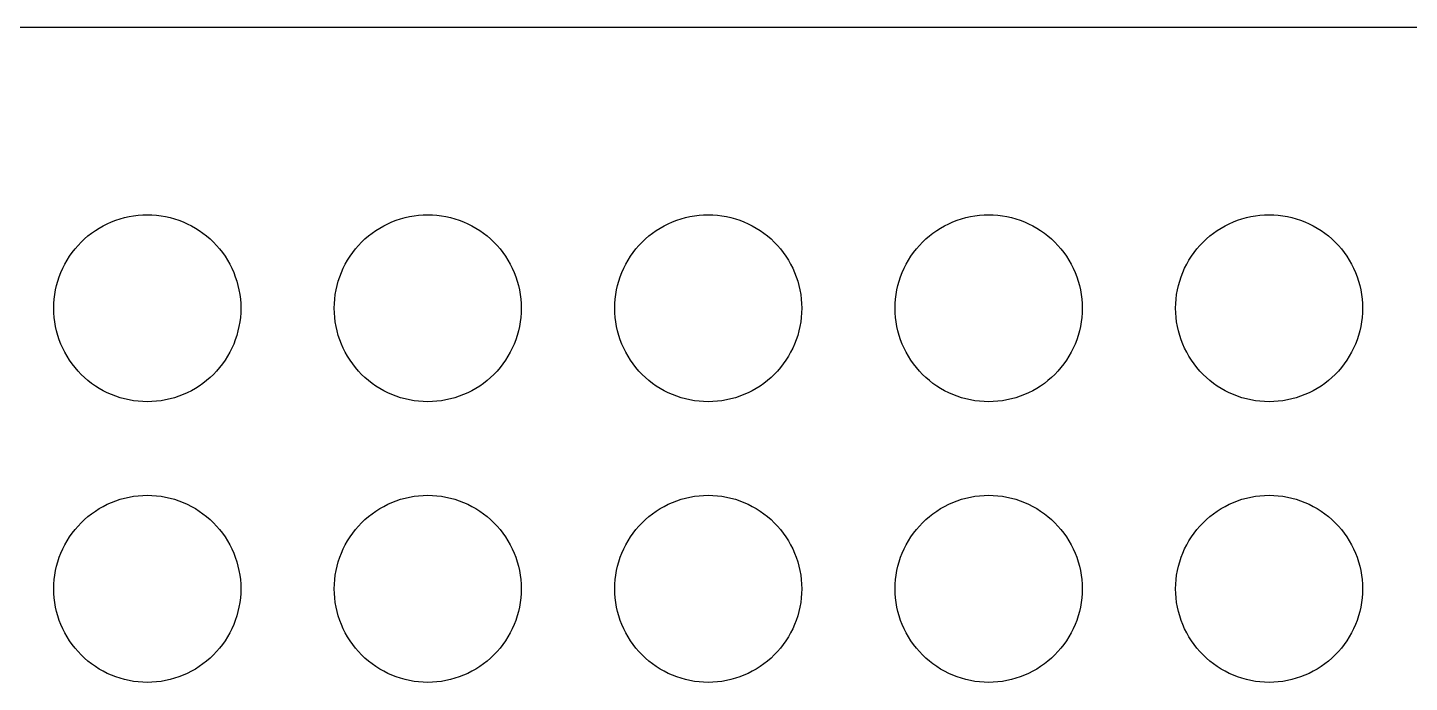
# Model space of a CAD drawing. Header units: metres. Extents: x 0 to 559, y 0 to 300.
# Drawn here: x 132.2 to 280, y 230 to 300 of the extents above; entities that cross this region are included whole.
import ezdxf

# ---------------------------------------------------------------- set-up
doc = ezdxf.new("R2010")
doc.units = ezdxf.units.M

msp = doc.modelspace()

# ---------------------------------------------------------------- linework, layer by layer
for p, q in [((559, 300), (0, 300)), ((141.173, 279.239), (141.631, 279.415)), ((141.631, 279.415), (142.097, 279.569)), ((142.097, 279.569), (142.57, 279.7)), ((142.57, 279.7), (143.049, 279.808)), ((143.049, 279.808), (143.533, 279.892)), ((143.533, 279.892), (144.02, 279.952)), ((144.02, 279.952), (144.509, 279.988)), ((144.509, 279.988), (145, 280)), ((145, 280), (145.491, 279.988)), ((145.491, 279.988), (145.98, 279.952)), ((145.98, 279.952), (146.467, 279.892)), ((146.467, 279.892), (146.951, 279.808)), ((146.951, 279.808), (147.43, 279.7)), ((147.43, 279.7), (147.903, 279.569)), ((147.903, 279.569), (148.369, 279.415)), ((148.369, 279.415), (148.827, 279.239)), ((171.173, 279.239), (171.631, 279.415)), ((171.631, 279.415), (172.097, 279.569)), ((172.097, 279.569), (172.57, 279.7)), ((172.57, 279.7), (173.049, 279.808)), ((173.049, 279.808), (173.533, 279.892)), ((173.533, 279.892), (174.02, 279.952)), ((174.02, 279.952), (174.509, 279.988)), ((174.509, 279.988), (175, 280)), ((175, 280), (175.491, 279.988)), ((175.491, 279.988), (175.98, 279.952)), ((175.98, 279.952), (176.467, 279.892)), ((176.467, 279.892), (176.951, 279.808)), ((176.951, 279.808), (177.43, 279.7)), ((177.43, 279.7), (177.903, 279.569)), ((177.903, 279.569), (178.369, 279.415)), ((178.369, 279.415), (178.827, 279.239)), ((201.173, 279.239), (201.631, 279.415)), ((201.631, 279.415), (202.097, 279.569)), ((202.097, 279.569), (202.57, 279.7)), ((202.57, 279.7), (203.049, 279.808)), ((203.049, 279.808), (203.533, 279.892)), ((203.533, 279.892), (204.02, 279.952)), ((204.02, 279.952), (204.509, 279.988)), ((204.509, 279.988), (205, 280)), ((205, 280), (205.491, 279.988)), ((205.491, 279.988), (205.98, 279.952)), ((205.98, 279.952), (206.467, 279.892)), ((206.467, 279.892), (206.951, 279.808)), ((206.951, 279.808), (207.43, 279.7)), ((207.43, 279.7), (207.903, 279.569)), ((207.903, 279.569), (208.369, 279.415)), ((208.369, 279.415), (208.827, 279.239)), ((231.173, 279.239), (231.631, 279.415)), ((231.631, 279.415), (232.097, 279.569)), ((232.097, 279.569), (232.57, 279.7)), ((232.57, 279.7), (233.049, 279.808)), ((233.049, 279.808), (233.533, 279.892)), ((233.533, 279.892), (234.02, 279.952)), ((234.02, 279.952), (234.509, 279.988)), ((234.509, 279.988), (235, 280)), ((235, 280), (235.491, 279.988)), ((235.491, 279.988), (235.98, 279.952)), ((235.98, 279.952), (236.467, 279.892)), ((236.467, 279.892), (236.951, 279.808)), ((236.951, 279.808), (237.43, 279.7)), ((237.43, 279.7), (237.903, 279.569)), ((237.903, 279.569), (238.369, 279.415)), ((238.369, 279.415), (238.827, 279.239)), ((261.173, 279.239), (261.631, 279.415)), ((261.631, 279.415), (262.097, 279.569)), ((262.097, 279.569), (262.57, 279.7)), ((262.57, 279.7), (263.049, 279.808)), ((263.049, 279.808), (263.533, 279.892)), ((263.533, 279.892), (264.02, 279.952)), ((264.02, 279.952), (264.509, 279.988)), ((264.509, 279.988), (265, 280)), ((265, 280), (265.491, 279.988)), ((265.491, 279.988), (265.98, 279.952)), ((265.98, 279.952), (266.467, 279.892)), ((266.467, 279.892), (266.951, 279.808)), ((266.951, 279.808), (267.43, 279.7)), ((267.43, 279.7), (267.903, 279.569)), ((267.903, 279.569), (268.369, 279.415)), ((268.369, 279.415), (268.827, 279.239)), ((138.656, 277.73), (139.043, 278.032)), ((139.043, 278.032), (139.444, 278.315)), ((139.444, 278.315), (139.859, 278.577)), ((139.859, 278.577), (140.286, 278.819)), ((140.286, 278.819), (140.724, 279.04)), ((140.724, 279.04), (141.173, 279.239)), ((148.827, 279.239), (149.276, 279.04)), ((149.276, 279.04), (149.714, 278.819)), ((149.714, 278.819), (150.141, 278.577)), ((150.141, 278.577), (150.556, 278.315)), ((150.556, 278.315), (150.957, 278.032)), ((150.957, 278.032), (151.344, 277.73)), ((168.656, 277.73), (169.043, 278.032)), ((169.043, 278.032), (169.444, 278.315)), ((169.444, 278.315), (169.859, 278.577)), ((169.859, 278.577), (170.286, 278.819)), ((170.286, 278.819), (170.724, 279.04)), ((170.724, 279.04), (171.173, 279.239)), ((178.827, 279.239), (179.276, 279.04)), ((179.276, 279.04), (179.714, 278.819)), ((179.714, 278.819), (180.141, 278.577)), ((180.141, 278.577), (180.556, 278.315)), ((180.556, 278.315), (180.957, 278.032)), ((180.957, 278.032), (181.344, 277.73)), ((198.656, 277.73), (199.043, 278.032)), ((199.043, 278.032), (199.444, 278.315)), ((199.444, 278.315), (199.859, 278.577)), ((199.859, 278.577), (200.286, 278.819)), ((200.286, 278.819), (200.724, 279.04)), ((200.724, 279.04), (201.173, 279.239)), ((208.827, 279.239), (209.276, 279.04)), ((209.276, 279.04), (209.714, 278.819)), ((209.714, 278.819), (210.141, 278.577)), ((210.141, 278.577), (210.556, 278.315)), ((210.556, 278.315), (210.957, 278.032)), ((210.957, 278.032), (211.344, 277.73)), ((228.656, 277.73), (229.043, 278.032)), ((229.043, 278.032), (229.444, 278.315)), ((229.444, 278.315), (229.859, 278.577)), ((229.859, 278.577), (230.286, 278.819)), ((230.286, 278.819), (230.724, 279.04)), ((230.724, 279.04), (231.173, 279.239)), ((238.827, 279.239), (239.276, 279.04)), ((239.276, 279.04), (239.714, 278.819)), ((239.714, 278.819), (240.141, 278.577)), ((240.141, 278.577), (240.556, 278.315)), ((240.556, 278.315), (240.957, 278.032)), ((240.957, 278.032), (241.344, 277.73)), ((258.656, 277.73), (259.043, 278.032)), ((259.043, 278.032), (259.444, 278.315)), ((259.444, 278.315), (259.859, 278.577)), ((259.859, 278.577), (260.286, 278.819)), ((260.286, 278.819), (260.724, 279.04)), ((260.724, 279.04), (261.173, 279.239)), ((268.827, 279.239), (269.276, 279.04)), ((269.276, 279.04), (269.714, 278.819)), ((269.714, 278.819), (270.141, 278.577)), ((270.141, 278.577), (270.556, 278.315)), ((270.556, 278.315), (270.957, 278.032)), ((270.957, 278.032), (271.344, 277.73)), ((137.27, 276.344), (137.59, 276.716)), ((137.59, 276.716), (137.929, 277.071)), ((137.929, 277.071), (138.284, 277.41)), ((138.284, 277.41), (138.656, 277.73)), ((151.344, 277.73), (151.716, 277.41)), ((151.716, 277.41), (152.071, 277.071)), ((152.071, 277.071), (152.41, 276.716)), ((152.41, 276.716), (152.73, 276.344)), ((167.27, 276.344), (167.59, 276.716)), ((167.59, 276.716), (167.929, 277.071)), ((167.929, 277.071), (168.284, 277.41)), ((168.284, 277.41), (168.656, 277.73)), ((181.344, 277.73), (181.716, 277.41)), ((181.716, 277.41), (182.071, 277.071)), ((182.071, 277.071), (182.41, 276.716)), ((182.41, 276.716), (182.73, 276.344)), ((197.27, 276.344), (197.59, 276.716)), ((197.59, 276.716), (197.929, 277.071)), ((197.929, 277.071), (198.284, 277.41)), ((198.284, 277.41), (198.656, 277.73)), ((211.344, 277.73), (211.716, 277.41)), ((211.716, 277.41), (212.071, 277.071)), ((212.071, 277.071), (212.41, 276.716)), ((212.41, 276.716), (212.73, 276.344)), ((227.27, 276.344), (227.59, 276.716)), ((227.59, 276.716), (227.929, 277.071)), ((227.929, 277.071), (228.284, 277.41)), ((228.284, 277.41), (228.656, 277.73)), ((241.344, 277.73), (241.716, 277.41)), ((241.716, 277.41), (242.071, 277.071)), ((242.071, 277.071), (242.41, 276.716)), ((242.41, 276.716), (242.73, 276.344)), ((257.27, 276.344), (257.59, 276.716)), ((257.59, 276.716), (257.929, 277.071)), ((257.929, 277.071), (258.284, 277.41)), ((258.284, 277.41), (258.656, 277.73)), ((271.344, 277.73), (271.716, 277.41)), ((271.716, 277.41), (272.071, 277.071)), ((272.071, 277.071), (272.41, 276.716)), ((272.41, 276.716), (272.73, 276.344)), ((136.181, 274.714), (136.423, 275.141)), ((136.423, 275.141), (136.685, 275.556)), ((136.685, 275.556), (136.968, 275.957)), ((136.968, 275.957), (137.27, 276.344)), ((152.73, 276.344), (153.032, 275.957)), ((153.032, 275.957), (153.315, 275.556)), ((153.315, 275.556), (153.577, 275.141)), ((153.577, 275.141), (153.819, 274.714)), ((166.181, 274.714), (166.423, 275.141)), ((166.423, 275.141), (166.685, 275.556)), ((166.685, 275.556), (166.968, 275.957)), ((166.968, 275.957), (167.27, 276.344)), ((182.73, 276.344), (183.032, 275.957)), ((183.032, 275.957), (183.315, 275.556)), ((183.315, 275.556), (183.577, 275.141)), ((183.577, 275.141), (183.819, 274.714)), ((196.181, 274.714), (196.423, 275.141)), ((196.423, 275.141), (196.685, 275.556)), ((196.685, 275.556), (196.968, 275.957)), ((196.968, 275.957), (197.27, 276.344)), ((212.73, 276.344), (213.032, 275.957)), ((213.032, 275.957), (213.315, 275.556)), ((213.315, 275.556), (213.577, 275.141)), ((213.577, 275.141), (213.819, 274.714)), ((226.181, 274.714), (226.423, 275.141)), ((226.423, 275.141), (226.685, 275.556)), ((226.685, 275.556), (226.968, 275.957)), ((226.968, 275.957), (227.27, 276.344)), ((242.73, 276.344), (243.032, 275.957)), ((243.032, 275.957), (243.315, 275.556)), ((243.315, 275.556), (243.577, 275.141)), ((243.577, 275.141), (243.819, 274.714)), ((256.181, 274.714), (256.423, 275.141)), ((256.423, 275.141), (256.685, 275.556)), ((256.685, 275.556), (256.968, 275.957)), ((256.968, 275.957), (257.27, 276.344)), ((272.73, 276.344), (273.032, 275.957)), ((273.032, 275.957), (273.315, 275.556)), ((273.315, 275.556), (273.577, 275.141)), ((273.577, 275.141), (273.819, 274.714)), ((135.585, 273.369), (135.761, 273.827)), ((135.761, 273.827), (135.96, 274.276)), ((135.96, 274.276), (136.181, 274.714)), ((153.819, 274.714), (154.04, 274.276)), ((154.04, 274.276), (154.239, 273.827)), ((154.239, 273.827), (154.415, 273.369)), ((165.585, 273.369), (165.761, 273.827)), ((165.761, 273.827), (165.96, 274.276)), ((165.96, 274.276), (166.181, 274.714)), ((183.819, 274.714), (184.04, 274.276)), ((184.04, 274.276), (184.239, 273.827)), ((184.239, 273.827), (184.415, 273.369)), ((195.585, 273.369), (195.761, 273.827)), ((195.761, 273.827), (195.96, 274.276)), ((195.96, 274.276), (196.181, 274.714)), ((213.819, 274.714), (214.04, 274.276)), ((214.04, 274.276), (214.239, 273.827)), ((214.239, 273.827), (214.415, 273.369)), ((225.585, 273.369), (225.761, 273.827)), ((225.761, 273.827), (225.96, 274.276)), ((225.96, 274.276), (226.181, 274.714)), ((243.819, 274.714), (244.04, 274.276)), ((244.04, 274.276), (244.239, 273.827)), ((244.239, 273.827), (244.415, 273.369)), ((255.585, 273.369), (255.761, 273.827)), ((255.761, 273.827), (255.96, 274.276)), ((255.96, 274.276), (256.181, 274.714)), ((273.819, 274.714), (274.04, 274.276)), ((274.04, 274.276), (274.239, 273.827)), ((274.239, 273.827), (274.415, 273.369)), ((135.192, 271.951), (135.3, 272.43)), ((135.3, 272.43), (135.431, 272.903)), ((135.431, 272.903), (135.585, 273.369)), ((154.415, 273.369), (154.569, 272.903)), ((154.569, 272.903), (154.7, 272.43)), ((154.7, 272.43), (154.808, 271.951)), ((165.192, 271.951), (165.3, 272.43)), ((165.3, 272.43), (165.431, 272.903)), ((165.431, 272.903), (165.585, 273.369)), ((184.415, 273.369), (184.569, 272.903)), ((184.569, 272.903), (184.7, 272.43)), ((184.7, 272.43), (184.808, 271.951)), ((195.192, 271.951), (195.3, 272.43)), ((195.3, 272.43), (195.431, 272.903)), ((195.431, 272.903), (195.585, 273.369)), ((214.415, 273.369), (214.569, 272.903)), ((214.569, 272.903), (214.7, 272.43)), ((214.7, 272.43), (214.808, 271.951)), ((225.192, 271.951), (225.3, 272.43)), ((225.3, 272.43), (225.431, 272.903)), ((225.431, 272.903), (225.585, 273.369)), ((244.415, 273.369), (244.569, 272.903)), ((244.569, 272.903), (244.7, 272.43)), ((244.7, 272.43), (244.808, 271.951)), ((255.192, 271.951), (255.3, 272.43)), ((255.3, 272.43), (255.431, 272.903)), ((255.431, 272.903), (255.585, 273.369)), ((274.415, 273.369), (274.569, 272.903)), ((274.569, 272.903), (274.7, 272.43)), ((274.7, 272.43), (274.808, 271.951)), ((135, 270), (135.012, 270.491)), ((135.012, 270.491), (135.048, 270.98)), ((135.048, 270.98), (135.108, 271.467)), ((135.108, 271.467), (135.192, 271.951)), ((154.808, 271.951), (154.892, 271.467)), ((154.892, 271.467), (154.952, 270.98)), ((154.952, 270.98), (154.988, 270.491)), ((154.988, 270.491), (155, 270)), ((165, 270), (165.012, 270.491)), ((165.012, 270.491), (165.048, 270.98)), ((165.048, 270.98), (165.108, 271.467)), ((165.108, 271.467), (165.192, 271.951)), ((184.808, 271.951), (184.892, 271.467)), ((184.892, 271.467), (184.952, 270.98)), ((184.952, 270.98), (184.988, 270.491)), ((184.988, 270.491), (185, 270)), ((195, 270), (195.012, 270.491)), ((195.012, 270.491), (195.048, 270.98)), ((195.048, 270.98), (195.108, 271.467)), ((195.108, 271.467), (195.192, 271.951)), ((214.808, 271.951), (214.892, 271.467)), ((214.892, 271.467), (214.952, 270.98)), ((214.952, 270.98), (214.988, 270.491)), ((214.988, 270.491), (215, 270)), ((225, 270), (225.012, 270.491)), ((225.012, 270.491), (225.048, 270.98)), ((225.048, 270.98), (225.108, 271.467)), ((225.108, 271.467), (225.192, 271.951)), ((244.808, 271.951), (244.892, 271.467)), ((244.892, 271.467), (244.952, 270.98)), ((244.952, 270.98), (244.988, 270.491)), ((244.988, 270.491), (245, 270)), ((255, 270), (255.012, 270.491)), ((255.012, 270.491), (255.048, 270.98)), ((255.048, 270.98), (255.108, 271.467)), ((255.108, 271.467), (255.192, 271.951)), ((274.808, 271.951), (274.892, 271.467)), ((274.892, 271.467), (274.952, 270.98)), ((274.952, 270.98), (274.988, 270.491)), ((274.988, 270.491), (275, 270)), ((135.012, 269.509), (135, 270)), ((135.048, 269.02), (135.012, 269.509)), ((135.108, 268.533), (135.048, 269.02)), ((154.952, 269.02), (154.892, 268.533)), ((154.988, 269.509), (154.952, 269.02)), ((155, 270), (154.988, 269.509)), ((165.012, 269.509), (165, 270)), ((165.048, 269.02), (165.012, 269.509)), ((165.108, 268.533), (165.048, 269.02)), ((184.952, 269.02), (184.892, 268.533)), ((184.988, 269.509), (184.952, 269.02)), ((185, 270), (184.988, 269.509)), ((195.012, 269.509), (195, 270)), ((195.048, 269.02), (195.012, 269.509)), ((195.108, 268.533), (195.048, 269.02)), ((214.952, 269.02), (214.892, 268.533)), ((214.988, 269.509), (214.952, 269.02)), ((215, 270), (214.988, 269.509)), ((225.012, 269.509), (225, 270)), ((225.048, 269.02), (225.012, 269.509)), ((225.108, 268.533), (225.048, 269.02)), ((244.952, 269.02), (244.892, 268.533)), ((244.988, 269.509), (244.952, 269.02)), ((245, 270), (244.988, 269.509)), ((255.012, 269.509), (255, 270)), ((255.048, 269.02), (255.012, 269.509)), ((255.108, 268.533), (255.048, 269.02)), ((274.952, 269.02), (274.892, 268.533)), ((274.988, 269.509), (274.952, 269.02)), ((275, 270), (274.988, 269.509)), ((135.192, 268.049), (135.108, 268.533)), ((135.3, 267.57), (135.192, 268.049)), ((135.431, 267.097), (135.3, 267.57)), ((154.7, 267.57), (154.569, 267.097)), ((154.808, 268.049), (154.7, 267.57)), ((154.892, 268.533), (154.808, 268.049)), ((165.192, 268.049), (165.108, 268.533)), ((165.3, 267.57), (165.192, 268.049)), ((165.431, 267.097), (165.3, 267.57)), ((184.7, 267.57), (184.569, 267.097)), ((184.808, 268.049), (184.7, 267.57)), ((184.892, 268.533), (184.808, 268.049)), ((195.192, 268.049), (195.108, 268.533)), ((195.3, 267.57), (195.192, 268.049)), ((195.431, 267.097), (195.3, 267.57)), ((214.7, 267.57), (214.569, 267.097)), ((214.808, 268.049), (214.7, 267.57)), ((214.892, 268.533), (214.808, 268.049)), ((225.192, 268.049), (225.108, 268.533)), ((225.3, 267.57), (225.192, 268.049)), ((225.431, 267.097), (225.3, 267.57)), ((244.7, 267.57), (244.569, 267.097)), ((244.808, 268.049), (244.7, 267.57)), ((244.892, 268.533), (244.808, 268.049)), ((255.192, 268.049), (255.108, 268.533)), ((255.3, 267.57), (255.192, 268.049)), ((255.431, 267.097), (255.3, 267.57)), ((274.7, 267.57), (274.569, 267.097)), ((274.808, 268.049), (274.7, 267.57)), ((274.892, 268.533), (274.808, 268.049)), ((135.585, 266.631), (135.431, 267.097)), ((135.761, 266.173), (135.585, 266.631)), ((135.96, 265.724), (135.761, 266.173)), ((154.239, 266.173), (154.04, 265.724)), ((154.415, 266.631), (154.239, 266.173)), ((154.569, 267.097), (154.415, 266.631)), ((165.585, 266.631), (165.431, 267.097)), ((165.761, 266.173), (165.585, 266.631)), ((165.96, 265.724), (165.761, 266.173)), ((184.239, 266.173), (184.04, 265.724)), ((184.415, 266.631), (184.239, 266.173)), ((184.569, 267.097), (184.415, 266.631)), ((195.585, 266.631), (195.431, 267.097)), ((195.761, 266.173), (195.585, 266.631)), ((195.96, 265.724), (195.761, 266.173)), ((214.239, 266.173), (214.04, 265.724)), ((214.415, 266.631), (214.239, 266.173)), ((214.569, 267.097), (214.415, 266.631)), ((225.585, 266.631), (225.431, 267.097)), ((225.761, 266.173), (225.585, 266.631)), ((225.96, 265.724), (225.761, 266.173)), ((244.239, 266.173), (244.04, 265.724)), ((244.415, 266.631), (244.239, 266.173)), ((244.569, 267.097), (244.415, 266.631)), ((255.585, 266.631), (255.431, 267.097)), ((255.761, 266.173), (255.585, 266.631)), ((255.96, 265.724), (255.761, 266.173)), ((274.239, 266.173), (274.04, 265.724)), ((274.415, 266.631), (274.239, 266.173)), ((274.569, 267.097), (274.415, 266.631)), ((136.181, 265.286), (135.96, 265.724)), ((136.423, 264.859), (136.181, 265.286)), ((136.685, 264.444), (136.423, 264.859)), ((153.577, 264.859), (153.315, 264.444)), ((153.819, 265.286), (153.577, 264.859)), ((154.04, 265.724), (153.819, 265.286)), ((166.181, 265.286), (165.96, 265.724)), ((166.423, 264.859), (166.181, 265.286)), ((166.685, 264.444), (166.423, 264.859)), ((183.577, 264.859), (183.315, 264.444)), ((183.819, 265.286), (183.577, 264.859)), ((184.04, 265.724), (183.819, 265.286)), ((196.181, 265.286), (195.96, 265.724)), ((196.423, 264.859), (196.181, 265.286)), ((196.685, 264.444), (196.423, 264.859)), ((213.577, 264.859), (213.315, 264.444)), ((213.819, 265.286), (213.577, 264.859)), ((214.04, 265.724), (213.819, 265.286)), ((226.181, 265.286), (225.96, 265.724)), ((226.423, 264.859), (226.181, 265.286)), ((226.685, 264.444), (226.423, 264.859)), ((243.577, 264.859), (243.315, 264.444)), ((243.819, 265.286), (243.577, 264.859)), ((244.04, 265.724), (243.819, 265.286)), ((256.181, 265.286), (255.96, 265.724)), ((256.423, 264.859), (256.181, 265.286)), ((256.685, 264.444), (256.423, 264.859)), ((273.577, 264.859), (273.315, 264.444)), ((273.819, 265.286), (273.577, 264.859)), ((274.04, 265.724), (273.819, 265.286)), ((136.968, 264.043), (136.685, 264.444)), ((137.27, 263.656), (136.968, 264.043)), ((137.59, 263.284), (137.27, 263.656)), ((137.929, 262.929), (137.59, 263.284)), ((152.41, 263.284), (152.071, 262.929)), ((152.73, 263.656), (152.41, 263.284)), ((153.032, 264.043), (152.73, 263.656)), ((153.315, 264.444), (153.032, 264.043)), ((166.968, 264.043), (166.685, 264.444)), ((167.27, 263.656), (166.968, 264.043)), ((167.59, 263.284), (167.27, 263.656)), ((167.929, 262.929), (167.59, 263.284)), ((182.41, 263.284), (182.071, 262.929)), ((182.73, 263.656), (182.41, 263.284)), ((183.032, 264.043), (182.73, 263.656)), ((183.315, 264.444), (183.032, 264.043)), ((196.968, 264.043), (196.685, 264.444)), ((197.27, 263.656), (196.968, 264.043)), ((197.59, 263.284), (197.27, 263.656)), ((197.929, 262.929), (197.59, 263.284)), ((212.41, 263.284), (212.071, 262.929)), ((212.73, 263.656), (212.41, 263.284)), ((213.032, 264.043), (212.73, 263.656)), ((213.315, 264.444), (213.032, 264.043)), ((226.968, 264.043), (226.685, 264.444)), ((227.27, 263.656), (226.968, 264.043)), ((227.59, 263.284), (227.27, 263.656)), ((227.929, 262.929), (227.59, 263.284)), ((242.41, 263.284), (242.071, 262.929)), ((242.73, 263.656), (242.41, 263.284)), ((243.032, 264.043), (242.73, 263.656)), ((243.315, 264.444), (243.032, 264.043)), ((256.968, 264.043), (256.685, 264.444)), ((257.27, 263.656), (256.968, 264.043)), ((257.59, 263.284), (257.27, 263.656)), ((257.929, 262.929), (257.59, 263.284)), ((272.41, 263.284), (272.071, 262.929)), ((272.73, 263.656), (272.41, 263.284)), ((273.032, 264.043), (272.73, 263.656)), ((273.315, 264.444), (273.032, 264.043)), ((138.284, 262.59), (137.929, 262.929)), ((138.656, 262.27), (138.284, 262.59)), ((139.043, 261.968), (138.656, 262.27)), ((139.444, 261.685), (139.043, 261.968)), ((139.859, 261.423), (139.444, 261.685)), ((150.556, 261.685), (150.141, 261.423)), ((150.957, 261.968), (150.556, 261.685)), ((151.344, 262.27), (150.957, 261.968)), ((151.716, 262.59), (151.344, 262.27)), ((152.071, 262.929), (151.716, 262.59)), ((168.284, 262.59), (167.929, 262.929)), ((168.656, 262.27), (168.284, 262.59)), ((169.043, 261.968), (168.656, 262.27)), ((169.444, 261.685), (169.043, 261.968)), ((169.859, 261.423), (169.444, 261.685)), ((180.556, 261.685), (180.141, 261.423)), ((180.957, 261.968), (180.556, 261.685)), ((181.344, 262.27), (180.957, 261.968)), ((181.716, 262.59), (181.344, 262.27)), ((182.071, 262.929), (181.716, 262.59)), ((198.284, 262.59), (197.929, 262.929)), ((198.656, 262.27), (198.284, 262.59)), ((199.043, 261.968), (198.656, 262.27)), ((199.444, 261.685), (199.043, 261.968)), ((199.859, 261.423), (199.444, 261.685)), ((210.556, 261.685), (210.141, 261.423)), ((210.957, 261.968), (210.556, 261.685)), ((211.344, 262.27), (210.957, 261.968)), ((211.716, 262.59), (211.344, 262.27)), ((212.071, 262.929), (211.716, 262.59)), ((228.284, 262.59), (227.929, 262.929)), ((228.656, 262.27), (228.284, 262.59)), ((229.043, 261.968), (228.656, 262.27)), ((229.444, 261.685), (229.043, 261.968)), ((229.859, 261.423), (229.444, 261.685)), ((240.556, 261.685), (240.141, 261.423)), ((240.957, 261.968), (240.556, 261.685)), ((241.344, 262.27), (240.957, 261.968)), ((241.716, 262.59), (241.344, 262.27)), ((242.071, 262.929), (241.716, 262.59)), ((258.284, 262.59), (257.929, 262.929)), ((258.656, 262.27), (258.284, 262.59)), ((259.043, 261.968), (258.656, 262.27)), ((259.444, 261.685), (259.043, 261.968)), ((259.859, 261.423), (259.444, 261.685)), ((270.556, 261.685), (270.141, 261.423)), ((270.957, 261.968), (270.556, 261.685)), ((271.344, 262.27), (270.957, 261.968)), ((271.716, 262.59), (271.344, 262.27)), ((272.071, 262.929), (271.716, 262.59)), ((140.286, 261.181), (139.859, 261.423)), ((140.724, 260.96), (140.286, 261.181)), ((141.173, 260.761), (140.724, 260.96)), ((141.631, 260.585), (141.173, 260.761)), ((142.097, 260.431), (141.631, 260.585)), ((142.57, 260.3), (142.097, 260.431)), ((143.049, 260.192), (142.57, 260.3)), ((143.533, 260.108), (143.049, 260.192)), ((146.951, 260.192), (146.467, 260.108)), ((147.43, 260.3), (146.951, 260.192)), ((147.903, 260.431), (147.43, 260.3)), ((148.369, 260.585), (147.903, 260.431)), ((148.827, 260.761), (148.369, 260.585)), ((149.276, 260.96), (148.827, 260.761)), ((149.714, 261.181), (149.276, 260.96)), ((150.141, 261.423), (149.714, 261.181)), ((170.286, 261.181), (169.859, 261.423)), ((170.724, 260.96), (170.286, 261.181)), ((171.173, 260.761), (170.724, 260.96)), ((171.631, 260.585), (171.173, 260.761)), ((172.097, 260.431), (171.631, 260.585)), ((172.57, 260.3), (172.097, 260.431)), ((173.049, 260.192), (172.57, 260.3)), ((173.533, 260.108), (173.049, 260.192)), ((176.951, 260.192), (176.467, 260.108)), ((177.43, 260.3), (176.951, 260.192)), ((177.903, 260.431), (177.43, 260.3)), ((178.369, 260.585), (177.903, 260.431)), ((178.827, 260.761), (178.369, 260.585)), ((179.276, 260.96), (178.827, 260.761)), ((179.714, 261.181), (179.276, 260.96)), ((180.141, 261.423), (179.714, 261.181)), ((200.286, 261.181), (199.859, 261.423)), ((200.724, 260.96), (200.286, 261.181)), ((201.173, 260.761), (200.724, 260.96)), ((201.631, 260.585), (201.173, 260.761)), ((202.097, 260.431), (201.631, 260.585)), ((202.57, 260.3), (202.097, 260.431)), ((203.049, 260.192), (202.57, 260.3)), ((203.533, 260.108), (203.049, 260.192)), ((206.951, 260.192), (206.467, 260.108)), ((207.43, 260.3), (206.951, 260.192)), ((207.903, 260.431), (207.43, 260.3)), ((208.369, 260.585), (207.903, 260.431)), ((208.827, 260.761), (208.369, 260.585)), ((209.276, 260.96), (208.827, 260.761)), ((209.714, 261.181), (209.276, 260.96)), ((210.141, 261.423), (209.714, 261.181)), ((230.286, 261.181), (229.859, 261.423)), ((230.724, 260.96), (230.286, 261.181)), ((231.173, 260.761), (230.724, 260.96)), ((231.631, 260.585), (231.173, 260.761)), ((232.097, 260.431), (231.631, 260.585)), ((232.57, 260.3), (232.097, 260.431)), ((233.049, 260.192), (232.57, 260.3)), ((233.533, 260.108), (233.049, 260.192)), ((236.951, 260.192), (236.467, 260.108)), ((237.43, 260.3), (236.951, 260.192)), ((237.903, 260.431), (237.43, 260.3)), ((238.369, 260.585), (237.903, 260.431)), ((238.827, 260.761), (238.369, 260.585)), ((239.276, 260.96), (238.827, 260.761)), ((239.714, 261.181), (239.276, 260.96)), ((240.141, 261.423), (239.714, 261.181)), ((260.286, 261.181), (259.859, 261.423)), ((260.724, 260.96), (260.286, 261.181)), ((261.173, 260.761), (260.724, 260.96)), ((261.631, 260.585), (261.173, 260.761)), ((262.097, 260.431), (261.631, 260.585)), ((262.57, 260.3), (262.097, 260.431)), ((263.049, 260.192), (262.57, 260.3)), ((263.533, 260.108), (263.049, 260.192)), ((266.951, 260.192), (266.467, 260.108)), ((267.43, 260.3), (266.951, 260.192)), ((267.903, 260.431), (267.43, 260.3)), ((268.369, 260.585), (267.903, 260.431)), ((268.827, 260.761), (268.369, 260.585)), ((269.276, 260.96), (268.827, 260.761)), ((269.714, 261.181), (269.276, 260.96)), ((270.141, 261.423), (269.714, 261.181)), ((144.02, 260.048), (143.533, 260.108)), ((144.509, 260.012), (144.02, 260.048)), ((145, 260), (144.509, 260.012)), ((145.491, 260.012), (145, 260)), ((145.98, 260.048), (145.491, 260.012)), ((146.467, 260.108), (145.98, 260.048)), ((174.02, 260.048), (173.533, 260.108)), ((174.509, 260.012), (174.02, 260.048)), ((175, 260), (174.509, 260.012)), ((175.491, 260.012), (175, 260)), ((175.98, 260.048), (175.491, 260.012)), ((176.467, 260.108), (175.98, 260.048)), ((204.02, 260.048), (203.533, 260.108)), ((204.509, 260.012), (204.02, 260.048)), ((205, 260), (204.509, 260.012)), ((205.491, 260.012), (205, 260)), ((205.98, 260.048), (205.491, 260.012)), ((206.467, 260.108), (205.98, 260.048)), ((234.02, 260.048), (233.533, 260.108)), ((234.509, 260.012), (234.02, 260.048)), ((235, 260), (234.509, 260.012)), ((235.491, 260.012), (235, 260)), ((235.98, 260.048), (235.491, 260.012)), ((236.467, 260.108), (235.98, 260.048)), ((264.02, 260.048), (263.533, 260.108)), ((264.509, 260.012), (264.02, 260.048)), ((265, 260), (264.509, 260.012)), ((265.491, 260.012), (265, 260)), ((265.98, 260.048), (265.491, 260.012)), ((266.467, 260.108), (265.98, 260.048)), ((142.57, 249.7), (143.049, 249.808)), ((143.049, 249.808), (143.533, 249.892)), ((143.533, 249.892), (144.02, 249.952)), ((144.02, 249.952), (144.509, 249.988)), ((144.509, 249.988), (145, 250)), ((145, 250), (145.491, 249.988)), ((145.491, 249.988), (145.98, 249.952)), ((145.98, 249.952), (146.467, 249.892)), ((146.467, 249.892), (146.951, 249.808)), ((146.951, 249.808), (147.43, 249.7)), ((172.57, 249.7), (173.049, 249.808)), ((173.049, 249.808), (173.533, 249.892)), ((173.533, 249.892), (174.02, 249.952)), ((174.02, 249.952), (174.509, 249.988)), ((174.509, 249.988), (175, 250)), ((175, 250), (175.491, 249.988)), ((175.491, 249.988), (175.98, 249.952)), ((175.98, 249.952), (176.467, 249.892)), ((176.467, 249.892), (176.951, 249.808)), ((176.951, 249.808), (177.43, 249.7)), ((202.57, 249.7), (203.049, 249.808)), ((203.049, 249.808), (203.533, 249.892)), ((203.533, 249.892), (204.02, 249.952)), ((204.02, 249.952), (204.509, 249.988)), ((204.509, 249.988), (205, 250)), ((205, 250), (205.491, 249.988)), ((205.491, 249.988), (205.98, 249.952)), ((205.98, 249.952), (206.467, 249.892)), ((206.467, 249.892), (206.951, 249.808)), ((206.951, 249.808), (207.43, 249.7)), ((232.57, 249.7), (233.049, 249.808)), ((233.049, 249.808), (233.533, 249.892)), ((233.533, 249.892), (234.02, 249.952)), ((234.02, 249.952), (234.509, 249.988)), ((234.509, 249.988), (235, 250)), ((235, 250), (235.491, 249.988)), ((235.491, 249.988), (235.98, 249.952)), ((235.98, 249.952), (236.467, 249.892)), ((236.467, 249.892), (236.951, 249.808)), ((236.951, 249.808), (237.43, 249.7)), ((262.57, 249.7), (263.049, 249.808)), ((263.049, 249.808), (263.533, 249.892)), ((263.533, 249.892), (264.02, 249.952)), ((264.02, 249.952), (264.509, 249.988)), ((264.509, 249.988), (265, 250)), ((265, 250), (265.491, 249.988)), ((265.491, 249.988), (265.98, 249.952)), ((265.98, 249.952), (266.467, 249.892)), ((266.467, 249.892), (266.951, 249.808)), ((266.951, 249.808), (267.43, 249.7)), ((139.043, 248.032), (139.444, 248.315)), ((139.444, 248.315), (139.859, 248.577)), ((139.859, 248.577), (140.286, 248.819)), ((140.286, 248.819), (140.724, 249.04)), ((140.724, 249.04), (141.173, 249.239)), ((141.173, 249.239), (141.631, 249.415)), ((141.631, 249.415), (142.097, 249.569)), ((142.097, 249.569), (142.57, 249.7)), ((147.43, 249.7), (147.903, 249.569)), ((147.903, 249.569), (148.369, 249.415)), ((148.369, 249.415), (148.827, 249.239)), ((148.827, 249.239), (149.276, 249.04)), ((149.276, 249.04), (149.714, 248.819)), ((149.714, 248.819), (150.141, 248.577)), ((150.141, 248.577), (150.556, 248.315)), ((150.556, 248.315), (150.957, 248.032)), ((169.043, 248.032), (169.444, 248.315)), ((169.444, 248.315), (169.859, 248.577)), ((169.859, 248.577), (170.286, 248.819)), ((170.286, 248.819), (170.724, 249.04)), ((170.724, 249.04), (171.173, 249.239)), ((171.173, 249.239), (171.631, 249.415)), ((171.631, 249.415), (172.097, 249.569)), ((172.097, 249.569), (172.57, 249.7)), ((177.43, 249.7), (177.903, 249.569)), ((177.903, 249.569), (178.369, 249.415)), ((178.369, 249.415), (178.827, 249.239)), ((178.827, 249.239), (179.276, 249.04)), ((179.276, 249.04), (179.714, 248.819)), ((179.714, 248.819), (180.141, 248.577)), ((180.141, 248.577), (180.556, 248.315)), ((180.556, 248.315), (180.957, 248.032)), ((199.043, 248.032), (199.444, 248.315)), ((199.444, 248.315), (199.859, 248.577)), ((199.859, 248.577), (200.286, 248.819)), ((200.286, 248.819), (200.724, 249.04)), ((200.724, 249.04), (201.173, 249.239)), ((201.173, 249.239), (201.631, 249.415)), ((201.631, 249.415), (202.097, 249.569)), ((202.097, 249.569), (202.57, 249.7)), ((207.43, 249.7), (207.903, 249.569)), ((207.903, 249.569), (208.369, 249.415)), ((208.369, 249.415), (208.827, 249.239)), ((208.827, 249.239), (209.276, 249.04)), ((209.276, 249.04), (209.714, 248.819)), ((209.714, 248.819), (210.141, 248.577)), ((210.141, 248.577), (210.556, 248.315)), ((210.556, 248.315), (210.957, 248.032)), ((229.043, 248.032), (229.444, 248.315)), ((229.444, 248.315), (229.859, 248.577)), ((229.859, 248.577), (230.286, 248.819)), ((230.286, 248.819), (230.724, 249.04)), ((230.724, 249.04), (231.173, 249.239)), ((231.173, 249.239), (231.631, 249.415)), ((231.631, 249.415), (232.097, 249.569)), ((232.097, 249.569), (232.57, 249.7)), ((237.43, 249.7), (237.903, 249.569)), ((237.903, 249.569), (238.369, 249.415)), ((238.369, 249.415), (238.827, 249.239)), ((238.827, 249.239), (239.276, 249.04)), ((239.276, 249.04), (239.714, 248.819)), ((239.714, 248.819), (240.141, 248.577)), ((240.141, 248.577), (240.556, 248.315)), ((240.556, 248.315), (240.957, 248.032)), ((259.043, 248.032), (259.444, 248.315)), ((259.444, 248.315), (259.859, 248.577)), ((259.859, 248.577), (260.286, 248.819)), ((260.286, 248.819), (260.724, 249.04)), ((260.724, 249.04), (261.173, 249.239)), ((261.173, 249.239), (261.631, 249.415)), ((261.631, 249.415), (262.097, 249.569)), ((262.097, 249.569), (262.57, 249.7)), ((267.43, 249.7), (267.903, 249.569)), ((267.903, 249.569), (268.369, 249.415)), ((268.369, 249.415), (268.827, 249.239)), ((268.827, 249.239), (269.276, 249.04)), ((269.276, 249.04), (269.714, 248.819)), ((269.714, 248.819), (270.141, 248.577)), ((270.141, 248.577), (270.556, 248.315)), ((270.556, 248.315), (270.957, 248.032)), ((137.59, 246.716), (137.929, 247.071)), ((137.929, 247.071), (138.284, 247.41)), ((138.284, 247.41), (138.656, 247.73)), ((138.656, 247.73), (139.043, 248.032)), ((150.957, 248.032), (151.344, 247.73)), ((151.344, 247.73), (151.716, 247.41)), ((151.716, 247.41), (152.071, 247.071)), ((152.071, 247.071), (152.41, 246.716)), ((167.59, 246.716), (167.929, 247.071)), ((167.929, 247.071), (168.284, 247.41)), ((168.284, 247.41), (168.656, 247.73)), ((168.656, 247.73), (169.043, 248.032)), ((180.957, 248.032), (181.344, 247.73)), ((181.344, 247.73), (181.716, 247.41)), ((181.716, 247.41), (182.071, 247.071)), ((182.071, 247.071), (182.41, 246.716)), ((197.59, 246.716), (197.929, 247.071)), ((197.929, 247.071), (198.284, 247.41)), ((198.284, 247.41), (198.656, 247.73)), ((198.656, 247.73), (199.043, 248.032)), ((210.957, 248.032), (211.344, 247.73)), ((211.344, 247.73), (211.716, 247.41)), ((211.716, 247.41), (212.071, 247.071)), ((212.071, 247.071), (212.41, 246.716)), ((227.59, 246.716), (227.929, 247.071)), ((227.929, 247.071), (228.284, 247.41)), ((228.284, 247.41), (228.656, 247.73)), ((228.656, 247.73), (229.043, 248.032)), ((240.957, 248.032), (241.344, 247.73)), ((241.344, 247.73), (241.716, 247.41)), ((241.716, 247.41), (242.071, 247.071)), ((242.071, 247.071), (242.41, 246.716)), ((257.59, 246.716), (257.929, 247.071)), ((257.929, 247.071), (258.284, 247.41)), ((258.284, 247.41), (258.656, 247.73)), ((258.656, 247.73), (259.043, 248.032)), ((270.957, 248.032), (271.344, 247.73)), ((271.344, 247.73), (271.716, 247.41)), ((271.716, 247.41), (272.071, 247.071)), ((272.071, 247.071), (272.41, 246.716)), ((136.423, 245.141), (136.685, 245.556)), ((136.685, 245.556), (136.968, 245.957)), ((136.968, 245.957), (137.27, 246.344)), ((137.27, 246.344), (137.59, 246.716)), ((152.41, 246.716), (152.73, 246.344)), ((152.73, 246.344), (153.032, 245.957)), ((153.032, 245.957), (153.315, 245.556)), ((153.315, 245.556), (153.577, 245.141)), ((166.423, 245.141), (166.685, 245.556)), ((166.685, 245.556), (166.968, 245.957)), ((166.968, 245.957), (167.27, 246.344)), ((167.27, 246.344), (167.59, 246.716)), ((182.41, 246.716), (182.73, 246.344)), ((182.73, 246.344), (183.032, 245.957)), ((183.032, 245.957), (183.315, 245.556)), ((183.315, 245.556), (183.577, 245.141)), ((196.423, 245.141), (196.685, 245.556)), ((196.685, 245.556), (196.968, 245.957)), ((196.968, 245.957), (197.27, 246.344)), ((197.27, 246.344), (197.59, 246.716)), ((212.41, 246.716), (212.73, 246.344)), ((212.73, 246.344), (213.032, 245.957)), ((213.032, 245.957), (213.315, 245.556)), ((213.315, 245.556), (213.577, 245.141)), ((226.423, 245.141), (226.685, 245.556)), ((226.685, 245.556), (226.968, 245.957)), ((226.968, 245.957), (227.27, 246.344)), ((227.27, 246.344), (227.59, 246.716)), ((242.41, 246.716), (242.73, 246.344)), ((242.73, 246.344), (243.032, 245.957)), ((243.032, 245.957), (243.315, 245.556)), ((243.315, 245.556), (243.577, 245.141)), ((256.423, 245.141), (256.685, 245.556)), ((256.685, 245.556), (256.968, 245.957)), ((256.968, 245.957), (257.27, 246.344)), ((257.27, 246.344), (257.59, 246.716)), ((272.41, 246.716), (272.73, 246.344)), ((272.73, 246.344), (273.032, 245.957)), ((273.032, 245.957), (273.315, 245.556)), ((273.315, 245.556), (273.577, 245.141)), ((135.761, 243.827), (135.96, 244.276)), ((135.96, 244.276), (136.181, 244.714)), ((136.181, 244.714), (136.423, 245.141)), ((153.577, 245.141), (153.819, 244.714)), ((153.819, 244.714), (154.04, 244.276)), ((154.04, 244.276), (154.239, 243.827)), ((165.761, 243.827), (165.96, 244.276)), ((165.96, 244.276), (166.181, 244.714)), ((166.181, 244.714), (166.423, 245.141)), ((183.577, 245.141), (183.819, 244.714)), ((183.819, 244.714), (184.04, 244.276)), ((184.04, 244.276), (184.239, 243.827)), ((195.761, 243.827), (195.96, 244.276)), ((195.96, 244.276), (196.181, 244.714)), ((196.181, 244.714), (196.423, 245.141)), ((213.577, 245.141), (213.819, 244.714)), ((213.819, 244.714), (214.04, 244.276)), ((214.04, 244.276), (214.239, 243.827)), ((225.761, 243.827), (225.96, 244.276)), ((225.96, 244.276), (226.181, 244.714)), ((226.181, 244.714), (226.423, 245.141)), ((243.577, 245.141), (243.819, 244.714)), ((243.819, 244.714), (244.04, 244.276)), ((244.04, 244.276), (244.239, 243.827)), ((255.761, 243.827), (255.96, 244.276)), ((255.96, 244.276), (256.181, 244.714)), ((256.181, 244.714), (256.423, 245.141)), ((273.577, 245.141), (273.819, 244.714)), ((273.819, 244.714), (274.04, 244.276)), ((274.04, 244.276), (274.239, 243.827)), ((135.192, 241.951), (135.3, 242.43)), ((135.3, 242.43), (135.431, 242.903)), ((135.431, 242.903), (135.585, 243.369)), ((135.585, 243.369), (135.761, 243.827)), ((154.239, 243.827), (154.415, 243.369)), ((154.415, 243.369), (154.569, 242.903)), ((154.569, 242.903), (154.7, 242.43)), ((154.7, 242.43), (154.808, 241.951)), ((165.192, 241.951), (165.3, 242.43)), ((165.3, 242.43), (165.431, 242.903)), ((165.431, 242.903), (165.585, 243.369)), ((165.585, 243.369), (165.761, 243.827)), ((184.239, 243.827), (184.415, 243.369)), ((184.415, 243.369), (184.569, 242.903)), ((184.569, 242.903), (184.7, 242.43)), ((184.7, 242.43), (184.808, 241.951)), ((195.192, 241.951), (195.3, 242.43)), ((195.3, 242.43), (195.431, 242.903)), ((195.431, 242.903), (195.585, 243.369)), ((195.585, 243.369), (195.761, 243.827)), ((214.239, 243.827), (214.415, 243.369)), ((214.415, 243.369), (214.569, 242.903)), ((214.569, 242.903), (214.7, 242.43)), ((214.7, 242.43), (214.808, 241.951)), ((225.192, 241.951), (225.3, 242.43)), ((225.3, 242.43), (225.431, 242.903)), ((225.431, 242.903), (225.585, 243.369)), ((225.585, 243.369), (225.761, 243.827)), ((244.239, 243.827), (244.415, 243.369)), ((244.415, 243.369), (244.569, 242.903)), ((244.569, 242.903), (244.7, 242.43)), ((244.7, 242.43), (244.808, 241.951)), ((255.192, 241.951), (255.3, 242.43)), ((255.3, 242.43), (255.431, 242.903)), ((255.431, 242.903), (255.585, 243.369)), ((255.585, 243.369), (255.761, 243.827)), ((274.239, 243.827), (274.415, 243.369)), ((274.415, 243.369), (274.569, 242.903)), ((274.569, 242.903), (274.7, 242.43)), ((274.7, 242.43), (274.808, 241.951)), ((135.012, 240.491), (135.048, 240.98)), ((135.048, 240.98), (135.108, 241.467)), ((135.108, 241.467), (135.192, 241.951)), ((154.808, 241.951), (154.892, 241.467)), ((154.892, 241.467), (154.952, 240.98)), ((154.952, 240.98), (154.988, 240.491)), ((165.012, 240.491), (165.048, 240.98)), ((165.048, 240.98), (165.108, 241.467)), ((165.108, 241.467), (165.192, 241.951)), ((184.808, 241.951), (184.892, 241.467)), ((184.892, 241.467), (184.952, 240.98)), ((184.952, 240.98), (184.988, 240.491)), ((195.012, 240.491), (195.048, 240.98)), ((195.048, 240.98), (195.108, 241.467)), ((195.108, 241.467), (195.192, 241.951)), ((214.808, 241.951), (214.892, 241.467)), ((214.892, 241.467), (214.952, 240.98)), ((214.952, 240.98), (214.988, 240.491)), ((225.012, 240.491), (225.048, 240.98)), ((225.048, 240.98), (225.108, 241.467)), ((225.108, 241.467), (225.192, 241.951)), ((244.808, 241.951), (244.892, 241.467)), ((244.892, 241.467), (244.952, 240.98)), ((244.952, 240.98), (244.988, 240.491)), ((255.012, 240.491), (255.048, 240.98)), ((255.048, 240.98), (255.108, 241.467)), ((255.108, 241.467), (255.192, 241.951)), ((274.808, 241.951), (274.892, 241.467)), ((274.892, 241.467), (274.952, 240.98)), ((274.952, 240.98), (274.988, 240.491)), ((135, 240), (135.012, 240.491)), ((135.012, 239.509), (135, 240)), ((135.048, 239.02), (135.012, 239.509)), ((154.988, 239.509), (154.952, 239.02)), ((154.988, 240.491), (155, 240)), ((155, 240), (154.988, 239.509)), ((165, 240), (165.012, 240.491)), ((165.012, 239.509), (165, 240)), ((165.048, 239.02), (165.012, 239.509)), ((184.988, 239.509), (184.952, 239.02)), ((184.988, 240.491), (185, 240)), ((185, 240), (184.988, 239.509)), ((195, 240), (195.012, 240.491)), ((195.012, 239.509), (195, 240)), ((195.048, 239.02), (195.012, 239.509)), ((214.988, 239.509), (214.952, 239.02)), ((214.988, 240.491), (215, 240)), ((215, 240), (214.988, 239.509)), ((225, 240), (225.012, 240.491)), ((225.012, 239.509), (225, 240)), ((225.048, 239.02), (225.012, 239.509)), ((244.988, 239.509), (244.952, 239.02)), ((244.988, 240.491), (245, 240)), ((245, 240), (244.988, 239.509)), ((255, 240), (255.012, 240.491)), ((255.012, 239.509), (255, 240)), ((255.048, 239.02), (255.012, 239.509)), ((274.988, 239.509), (274.952, 239.02)), ((274.988, 240.491), (275, 240)), ((275, 240), (274.988, 239.509)), ((135.108, 238.533), (135.048, 239.02)), ((135.192, 238.049), (135.108, 238.533)), ((135.3, 237.57), (135.192, 238.049)), ((154.808, 238.049), (154.7, 237.57)), ((154.892, 238.533), (154.808, 238.049)), ((154.952, 239.02), (154.892, 238.533)), ((165.108, 238.533), (165.048, 239.02)), ((165.192, 238.049), (165.108, 238.533)), ((165.3, 237.57), (165.192, 238.049)), ((184.808, 238.049), (184.7, 237.57)), ((184.892, 238.533), (184.808, 238.049)), ((184.952, 239.02), (184.892, 238.533)), ((195.108, 238.533), (195.048, 239.02)), ((195.192, 238.049), (195.108, 238.533)), ((195.3, 237.57), (195.192, 238.049)), ((214.808, 238.049), (214.7, 237.57)), ((214.892, 238.533), (214.808, 238.049)), ((214.952, 239.02), (214.892, 238.533)), ((225.108, 238.533), (225.048, 239.02)), ((225.192, 238.049), (225.108, 238.533)), ((225.3, 237.57), (225.192, 238.049)), ((244.808, 238.049), (244.7, 237.57)), ((244.892, 238.533), (244.808, 238.049)), ((244.952, 239.02), (244.892, 238.533)), ((255.108, 238.533), (255.048, 239.02)), ((255.192, 238.049), (255.108, 238.533)), ((255.3, 237.57), (255.192, 238.049)), ((274.808, 238.049), (274.7, 237.57)), ((274.892, 238.533), (274.808, 238.049)), ((274.952, 239.02), (274.892, 238.533)), ((135.431, 237.097), (135.3, 237.57)), ((135.585, 236.631), (135.431, 237.097)), ((135.761, 236.173), (135.585, 236.631)), ((154.415, 236.631), (154.239, 236.173)), ((154.569, 237.097), (154.415, 236.631)), ((154.7, 237.57), (154.569, 237.097)), ((165.431, 237.097), (165.3, 237.57)), ((165.585, 236.631), (165.431, 237.097)), ((165.761, 236.173), (165.585, 236.631)), ((184.415, 236.631), (184.239, 236.173)), ((184.569, 237.097), (184.415, 236.631)), ((184.7, 237.57), (184.569, 237.097)), ((195.431, 237.097), (195.3, 237.57)), ((195.585, 236.631), (195.431, 237.097)), ((195.761, 236.173), (195.585, 236.631)), ((214.415, 236.631), (214.239, 236.173)), ((214.569, 237.097), (214.415, 236.631)), ((214.7, 237.57), (214.569, 237.097)), ((225.431, 237.097), (225.3, 237.57)), ((225.585, 236.631), (225.431, 237.097)), ((225.761, 236.173), (225.585, 236.631)), ((244.415, 236.631), (244.239, 236.173)), ((244.569, 237.097), (244.415, 236.631)), ((244.7, 237.57), (244.569, 237.097)), ((255.431, 237.097), (255.3, 237.57)), ((255.585, 236.631), (255.431, 237.097)), ((255.761, 236.173), (255.585, 236.631)), ((274.415, 236.631), (274.239, 236.173)), ((274.569, 237.097), (274.415, 236.631)), ((274.7, 237.57), (274.569, 237.097)), ((135.96, 235.724), (135.761, 236.173)), ((136.181, 235.286), (135.96, 235.724)), ((136.423, 234.859), (136.181, 235.286)), ((153.819, 235.286), (153.577, 234.859)), ((154.04, 235.724), (153.819, 235.286)), ((154.239, 236.173), (154.04, 235.724)), ((165.96, 235.724), (165.761, 236.173)), ((166.181, 235.286), (165.96, 235.724)), ((166.423, 234.859), (166.181, 235.286)), ((183.819, 235.286), (183.577, 234.859)), ((184.04, 235.724), (183.819, 235.286)), ((184.239, 236.173), (184.04, 235.724)), ((195.96, 235.724), (195.761, 236.173)), ((196.181, 235.286), (195.96, 235.724)), ((196.423, 234.859), (196.181, 235.286)), ((213.819, 235.286), (213.577, 234.859)), ((214.04, 235.724), (213.819, 235.286)), ((214.239, 236.173), (214.04, 235.724)), ((225.96, 235.724), (225.761, 236.173)), ((226.181, 235.286), (225.96, 235.724)), ((226.423, 234.859), (226.181, 235.286)), ((243.819, 235.286), (243.577, 234.859)), ((244.04, 235.724), (243.819, 235.286)), ((244.239, 236.173), (244.04, 235.724)), ((255.96, 235.724), (255.761, 236.173)), ((256.181, 235.286), (255.96, 235.724)), ((256.423, 234.859), (256.181, 235.286)), ((273.819, 235.286), (273.577, 234.859)), ((274.04, 235.724), (273.819, 235.286)), ((274.239, 236.173), (274.04, 235.724)), ((136.685, 234.444), (136.423, 234.859)), ((136.968, 234.043), (136.685, 234.444)), ((137.27, 233.656), (136.968, 234.043)), ((137.59, 233.284), (137.27, 233.656)), ((152.73, 233.656), (152.41, 233.284)), ((153.032, 234.043), (152.73, 233.656)), ((153.315, 234.444), (153.032, 234.043)), ((153.577, 234.859), (153.315, 234.444)), ((166.685, 234.444), (166.423, 234.859)), ((166.968, 234.043), (166.685, 234.444)), ((167.27, 233.656), (166.968, 234.043)), ((167.59, 233.284), (167.27, 233.656)), ((182.73, 233.656), (182.41, 233.284)), ((183.032, 234.043), (182.73, 233.656)), ((183.315, 234.444), (183.032, 234.043)), ((183.577, 234.859), (183.315, 234.444)), ((196.685, 234.444), (196.423, 234.859)), ((196.968, 234.043), (196.685, 234.444)), ((197.27, 233.656), (196.968, 234.043)), ((197.59, 233.284), (197.27, 233.656)), ((212.73, 233.656), (212.41, 233.284)), ((213.032, 234.043), (212.73, 233.656)), ((213.315, 234.444), (213.032, 234.043)), ((213.577, 234.859), (213.315, 234.444)), ((226.685, 234.444), (226.423, 234.859)), ((226.968, 234.043), (226.685, 234.444)), ((227.27, 233.656), (226.968, 234.043)), ((227.59, 233.284), (227.27, 233.656)), ((242.73, 233.656), (242.41, 233.284)), ((243.032, 234.043), (242.73, 233.656)), ((243.315, 234.444), (243.032, 234.043)), ((243.577, 234.859), (243.315, 234.444)), ((256.685, 234.444), (256.423, 234.859)), ((256.968, 234.043), (256.685, 234.444)), ((257.27, 233.656), (256.968, 234.043)), ((257.59, 233.284), (257.27, 233.656)), ((272.73, 233.656), (272.41, 233.284)), ((273.032, 234.043), (272.73, 233.656)), ((273.315, 234.444), (273.032, 234.043)), ((273.577, 234.859), (273.315, 234.444)), ((137.929, 232.929), (137.59, 233.284)), ((138.284, 232.59), (137.929, 232.929)), ((138.656, 232.27), (138.284, 232.59)), ((139.043, 231.968), (138.656, 232.27)), ((151.344, 232.27), (150.957, 231.968)), ((151.716, 232.59), (151.344, 232.27)), ((152.071, 232.929), (151.716, 232.59)), ((152.41, 233.284), (152.071, 232.929)), ((167.929, 232.929), (167.59, 233.284)), ((168.284, 232.59), (167.929, 232.929)), ((168.656, 232.27), (168.284, 232.59)), ((169.043, 231.968), (168.656, 232.27)), ((181.344, 232.27), (180.957, 231.968)), ((181.716, 232.59), (181.344, 232.27)), ((182.071, 232.929), (181.716, 232.59)), ((182.41, 233.284), (182.071, 232.929)), ((197.929, 232.929), (197.59, 233.284)), ((198.284, 232.59), (197.929, 232.929)), ((198.656, 232.27), (198.284, 232.59)), ((199.043, 231.968), (198.656, 232.27)), ((211.344, 232.27), (210.957, 231.968)), ((211.716, 232.59), (211.344, 232.27)), ((212.071, 232.929), (211.716, 232.59)), ((212.41, 233.284), (212.071, 232.929)), ((227.929, 232.929), (227.59, 233.284)), ((228.284, 232.59), (227.929, 232.929)), ((228.656, 232.27), (228.284, 232.59)), ((229.043, 231.968), (228.656, 232.27)), ((241.344, 232.27), (240.957, 231.968)), ((241.716, 232.59), (241.344, 232.27)), ((242.071, 232.929), (241.716, 232.59)), ((242.41, 233.284), (242.071, 232.929)), ((257.929, 232.929), (257.59, 233.284)), ((258.284, 232.59), (257.929, 232.929)), ((258.656, 232.27), (258.284, 232.59)), ((259.043, 231.968), (258.656, 232.27)), ((271.344, 232.27), (270.957, 231.968)), ((271.716, 232.59), (271.344, 232.27)), ((272.071, 232.929), (271.716, 232.59)), ((272.41, 233.284), (272.071, 232.929)), ((139.444, 231.685), (139.043, 231.968)), ((139.859, 231.423), (139.444, 231.685)), ((140.286, 231.181), (139.859, 231.423)), ((140.724, 230.96), (140.286, 231.181)), ((141.173, 230.761), (140.724, 230.96)), ((141.631, 230.585), (141.173, 230.761)), ((142.097, 230.431), (141.631, 230.585)), ((148.369, 230.585), (147.903, 230.431)), ((148.827, 230.761), (148.369, 230.585)), ((149.276, 230.96), (148.827, 230.761)), ((149.714, 231.181), (149.276, 230.96)), ((150.141, 231.423), (149.714, 231.181)), ((150.556, 231.685), (150.141, 231.423)), ((150.957, 231.968), (150.556, 231.685)), ((169.444, 231.685), (169.043, 231.968)), ((169.859, 231.423), (169.444, 231.685)), ((170.286, 231.181), (169.859, 231.423)), ((170.724, 230.96), (170.286, 231.181)), ((171.173, 230.761), (170.724, 230.96)), ((171.631, 230.585), (171.173, 230.761)), ((172.097, 230.431), (171.631, 230.585)), ((178.369, 230.585), (177.903, 230.431)), ((178.827, 230.761), (178.369, 230.585)), ((179.276, 230.96), (178.827, 230.761)), ((179.714, 231.181), (179.276, 230.96)), ((180.141, 231.423), (179.714, 231.181)), ((180.556, 231.685), (180.141, 231.423)), ((180.957, 231.968), (180.556, 231.685)), ((199.444, 231.685), (199.043, 231.968)), ((199.859, 231.423), (199.444, 231.685)), ((200.286, 231.181), (199.859, 231.423)), ((200.724, 230.96), (200.286, 231.181)), ((201.173, 230.761), (200.724, 230.96)), ((201.631, 230.585), (201.173, 230.761)), ((202.097, 230.431), (201.631, 230.585)), ((208.369, 230.585), (207.903, 230.431)), ((208.827, 230.761), (208.369, 230.585)), ((209.276, 230.96), (208.827, 230.761)), ((209.714, 231.181), (209.276, 230.96)), ((210.141, 231.423), (209.714, 231.181)), ((210.556, 231.685), (210.141, 231.423)), ((210.957, 231.968), (210.556, 231.685)), ((229.444, 231.685), (229.043, 231.968)), ((229.859, 231.423), (229.444, 231.685)), ((230.286, 231.181), (229.859, 231.423)), ((230.724, 230.96), (230.286, 231.181)), ((231.173, 230.761), (230.724, 230.96)), ((231.631, 230.585), (231.173, 230.761)), ((232.097, 230.431), (231.631, 230.585)), ((238.369, 230.585), (237.903, 230.431)), ((238.827, 230.761), (238.369, 230.585)), ((239.276, 230.96), (238.827, 230.761)), ((239.714, 231.181), (239.276, 230.96)), ((240.141, 231.423), (239.714, 231.181)), ((240.556, 231.685), (240.141, 231.423)), ((240.957, 231.968), (240.556, 231.685)), ((259.444, 231.685), (259.043, 231.968)), ((259.859, 231.423), (259.444, 231.685)), ((260.286, 231.181), (259.859, 231.423)), ((260.724, 230.96), (260.286, 231.181)), ((261.173, 230.761), (260.724, 230.96)), ((261.631, 230.585), (261.173, 230.761)), ((262.097, 230.431), (261.631, 230.585)), ((268.369, 230.585), (267.903, 230.431)), ((268.827, 230.761), (268.369, 230.585)), ((269.276, 230.96), (268.827, 230.761)), ((269.714, 231.181), (269.276, 230.96)), ((270.141, 231.423), (269.714, 231.181)), ((270.556, 231.685), (270.141, 231.423)), ((270.957, 231.968), (270.556, 231.685)), ((142.57, 230.3), (142.097, 230.431)), ((143.049, 230.192), (142.57, 230.3)), ((143.533, 230.108), (143.049, 230.192)), ((144.02, 230.048), (143.533, 230.108)), ((144.509, 230.012), (144.02, 230.048)), ((145, 230), (144.509, 230.012)), ((145.491, 230.012), (145, 230)), ((145.98, 230.048), (145.491, 230.012)), ((146.467, 230.108), (145.98, 230.048)), ((146.951, 230.192), (146.467, 230.108)), ((147.43, 230.3), (146.951, 230.192)), ((147.903, 230.431), (147.43, 230.3)), ((172.57, 230.3), (172.097, 230.431)), ((173.049, 230.192), (172.57, 230.3)), ((173.533, 230.108), (173.049, 230.192)), ((174.02, 230.048), (173.533, 230.108)), ((174.509, 230.012), (174.02, 230.048)), ((175, 230), (174.509, 230.012)), ((175.491, 230.012), (175, 230)), ((175.98, 230.048), (175.491, 230.012)), ((176.467, 230.108), (175.98, 230.048)), ((176.951, 230.192), (176.467, 230.108)), ((177.43, 230.3), (176.951, 230.192)), ((177.903, 230.431), (177.43, 230.3)), ((202.57, 230.3), (202.097, 230.431)), ((203.049, 230.192), (202.57, 230.3)), ((203.533, 230.108), (203.049, 230.192)), ((204.02, 230.048), (203.533, 230.108)), ((204.509, 230.012), (204.02, 230.048)), ((205, 230), (204.509, 230.012)), ((205.491, 230.012), (205, 230)), ((205.98, 230.048), (205.491, 230.012)), ((206.467, 230.108), (205.98, 230.048)), ((206.951, 230.192), (206.467, 230.108)), ((207.43, 230.3), (206.951, 230.192)), ((207.903, 230.431), (207.43, 230.3)), ((232.57, 230.3), (232.097, 230.431)), ((233.049, 230.192), (232.57, 230.3)), ((233.533, 230.108), (233.049, 230.192)), ((234.02, 230.048), (233.533, 230.108)), ((234.509, 230.012), (234.02, 230.048)), ((235, 230), (234.509, 230.012)), ((235.491, 230.012), (235, 230)), ((235.98, 230.048), (235.491, 230.012)), ((236.467, 230.108), (235.98, 230.048)), ((236.951, 230.192), (236.467, 230.108)), ((237.43, 230.3), (236.951, 230.192)), ((237.903, 230.431), (237.43, 230.3)), ((262.57, 230.3), (262.097, 230.431)), ((263.049, 230.192), (262.57, 230.3)), ((263.533, 230.108), (263.049, 230.192)), ((264.02, 230.048), (263.533, 230.108)), ((264.509, 230.012), (264.02, 230.048)), ((265, 230), (264.509, 230.012)), ((265.491, 230.012), (265, 230)), ((265.98, 230.048), (265.491, 230.012)), ((266.467, 230.108), (265.98, 230.048)), ((266.951, 230.192), (266.467, 230.108)), ((267.43, 230.3), (266.951, 230.192)), ((267.903, 230.431), (267.43, 230.3))]:
    msp.add_line(p, q)

doc.saveas('drawing.dxf')
